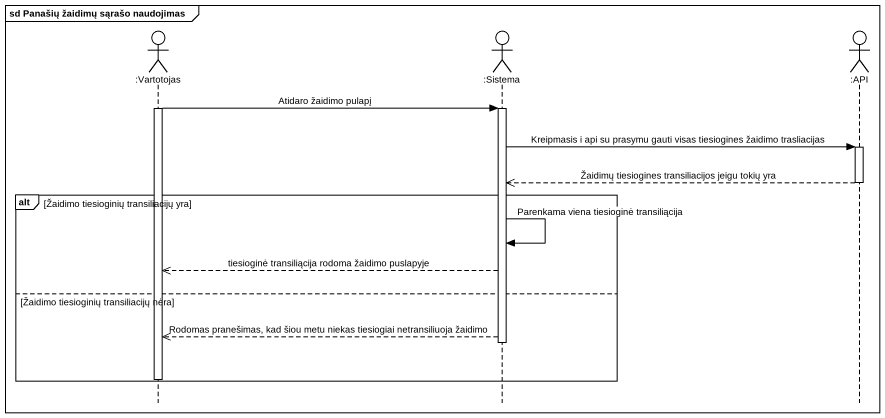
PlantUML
@startuml
mainframe sd Panašių žaidimų sąrašo naudojimas
hide footbox
actor ":Vartotojas" as Vartotojas
actor ":Sistema" as Sistema
actor ":API" as API

activate Vartotojas
Vartotojas -> Sistema : Atidaro žaidimo pulapį
activate Sistema
Sistema -> API : Kreipmasis i api su prasymu gauti visas tiesiogines žaidimo trasliacijas
activate API
API -->> Sistema : Žaidimų tiesiogines transiliacijos jeigu tokių yra
deactivate API
alt Žaidimo tiesioginių transiliacijų yra
  Sistema -> Sistema : Parenkama viena tiesioginė transiliącija
  Sistema -->> Vartotojas : tiesioginė transiliącija rodoma žaidimo puslapyje
else Žaidimo tiesioginių transiliacijų nėra
  Sistema -->> Vartotojas : Rodomas pranešimas, kad šiou metu niekas tiesiogiai netransiliuoja žaidimo
  deactivate Sistema
  deactivate Vartotojas
end
@enduml
